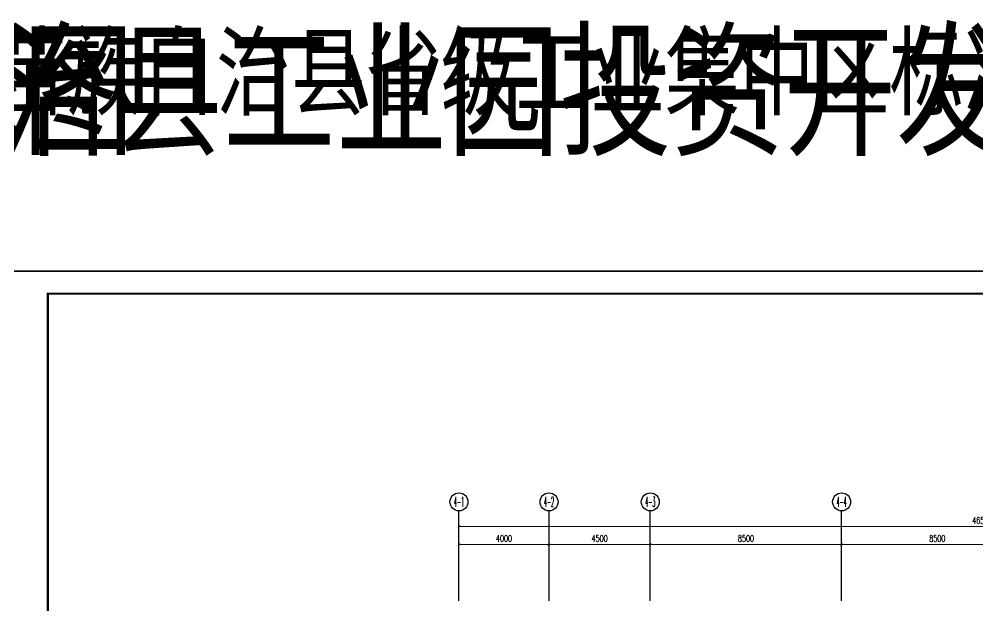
# Model space of a CAD drawing. Extents: x -124594 to 516503, y -3148 to 203159.
# Drawn here: x 82620 to 125208, y 120910 to 146974 of the extents above; entities that cross this region are included whole.
import ezdxf
from ezdxf.enums import TextEntityAlignment as Align

# ---------------------------------------------------------------- set-up
doc = ezdxf.new("R2018")
doc.units = 0
doc.header["$LTSCALE"] = 1000
doc.header["$MEASUREMENT"] = 0
for name, color, linetype in [('AXIS', 3, 'Continuous'), ('AXIS_TEXT', 7, 'Continuous'), ('PUB_TITLE', 4, 'Continuous'), ('图签目录', 255, 'Continuous'), ('打印框线', 7, 'Continuous'), ('标准打印框线2025-06-19-05-44', 7, 'Continuous')]:
    doc.layers.add(name, color=color, linetype=linetype)
doc.layers.add('建筑底图', color=8, linetype='Continuous', lineweight=5)
doc.styles.add('_TCH_AXIS', font='COMPLEX', dxfattribs={"bigfont": 'GBCBIG'})
doc.styles.add('_TCH_DIM_T3', font='SIMPLEX', dxfattribs={"width": 0.705882, "bigfont": 'GBCBIG'})
doc.styles.add('COMPLEX', font='COMPLEX')
doc.styles.get("Standard").update_dxf_attribs({"font": 'gbenor.shx', "bigfont": 'gbcbig.shx'})
doc.styles.add('宋体', font='宋体.ttf')
doc.dimstyles.new('_TCH_ARCH&&100', dxfattribs={"dimtxt": 297.5, "dimasz": 100, "dimexe": 250, "dimexo": 300, "dimgap": 126.25, "dimtad": 1, "dimdec": 0, "dimzin": 0, "dimdsep": 46, "dimtxsty": '_TCH_DIM_T3', "dimblk": 'ARCHTICK', "dimcen": 0.09, "dimclrt": 7, "dimazin": 2, "dimtfac": 1, "dimtdec": 0, "dimtix": 1, "dimtmove": 2, "dimatfit": 3, "dimfxl": 1, "dimtolj": 1, "dimtzin": 0, "dimarcsym": 0})

# ---------------------------------------------------------------- blocks, each defined once
blk = doc.blocks.new('_AXISO')
blk.add_circle((0, 0), 0.5)
at = {"layer": 'AXIS_TEXT', "style": 'COMPLEX', "width": 1.041667}
blk.add_attdef('A', text='', height=0.56, dxfattribs=at).set_placement((-0.25, -0.28), (0.25, -0.28), align=Align.FIT)
blk = doc.blocks.new('_ArchTick')
at = {"color": 0, "linetype": 'ByBlock', "const_width": 0.4}
blk.add_lwpolyline([(-0.5, -0.5), (0.5, 0.5)], dxfattribs=at)
blk = doc.blocks.new('*D160')
at = {"layer": 'AXIS', "color": 0, "lineweight": -2, "transparency": 16777216}
for p, q in [((102158, 121730), (102158, 124680)), ((102158, 124430), (148658, 124430)), ((148658, 121730), (148658, 124680))]:
    blk.add_line(p, q, dxfattribs=at)
at = {"layer": 'Defpoints', "color": 0, "transparency": 16777216}
for p in [(148658, 124430), (102158, 121430), (148658, 121430)]:
    blk.add_point(p, dxfattribs=at)
at = {"layer": 'AXIS', "color": 0, "lineweight": -2, "transparency": 16777216, "xscale": 100, "yscale": 100, "zscale": 100, "rotation": 180}
blk.add_blockref('_ArchTick', (102158, 124430), dxfattribs=at)
at = {"layer": 'AXIS', "color": 0, "lineweight": -2, "transparency": 16777216, "xscale": 100, "yscale": 100, "zscale": 100}
blk.add_blockref('_ArchTick', (148658, 124430), dxfattribs=at)
at = {"layer": 'AXIS', "color": 7, "transparency": 16777216, "insert": (125408, 124705), "char_height": 297.5, "attachment_point": 5, "style": '_TCH_DIM_T3'}
blk.add_mtext('\\A1;46500', dxfattribs=at)
blk = doc.blocks.new('*D164')
at = {"layer": 'AXIS', "color": 0, "lineweight": -2, "transparency": 16777216}
for p, q in [((119158, 121430), (119158, 123880)), ((119158, 123630), (127658, 123630)), ((127658, 121430), (127658, 123880))]:
    blk.add_line(p, q, dxfattribs=at)
at = {"layer": 'Defpoints', "color": 0, "transparency": 16777216}
for p in [(127658, 123630), (119158, 121130), (127658, 121130)]:
    blk.add_point(p, dxfattribs=at)
at = {"layer": 'AXIS', "color": 0, "lineweight": -2, "transparency": 16777216, "xscale": 100, "yscale": 100, "zscale": 100, "rotation": 180}
blk.add_blockref('_ArchTick', (119158, 123630), dxfattribs=at)
at = {"layer": 'AXIS', "color": 0, "lineweight": -2, "transparency": 16777216, "xscale": 100, "yscale": 100, "zscale": 100}
blk.add_blockref('_ArchTick', (127658, 123630), dxfattribs=at)
at = {"layer": 'AXIS', "color": 7, "transparency": 16777216, "insert": (123408, 123905), "char_height": 297.5, "attachment_point": 5, "style": '_TCH_DIM_T3'}
blk.add_mtext('\\A1;8500', dxfattribs=at)
blk = doc.blocks.new('*D165')
at = {"layer": 'AXIS', "color": 0, "lineweight": -2, "transparency": 16777216}
for p, q in [((110658, 121430), (110658, 123880)), ((110658, 123630), (119158, 123630)), ((119158, 121430), (119158, 123880))]:
    blk.add_line(p, q, dxfattribs=at)
at = {"layer": 'Defpoints', "color": 0, "transparency": 16777216}
for p in [(119158, 123630), (110658, 121130), (119158, 121130)]:
    blk.add_point(p, dxfattribs=at)
at = {"layer": 'AXIS', "color": 0, "lineweight": -2, "transparency": 16777216, "xscale": 100, "yscale": 100, "zscale": 100, "rotation": 180}
blk.add_blockref('_ArchTick', (110658, 123630), dxfattribs=at)
at = {"layer": 'AXIS', "color": 0, "lineweight": -2, "transparency": 16777216, "xscale": 100, "yscale": 100, "zscale": 100}
blk.add_blockref('_ArchTick', (119158, 123630), dxfattribs=at)
at = {"layer": 'AXIS', "color": 7, "transparency": 16777216, "insert": (114908, 123905), "char_height": 297.5, "attachment_point": 5, "style": '_TCH_DIM_T3'}
blk.add_mtext('\\A1;8500', dxfattribs=at)
blk = doc.blocks.new('*D166')
at = {"layer": 'AXIS', "color": 0, "lineweight": -2, "transparency": 16777216}
for p, q in [((106158, 121430), (106158, 123880)), ((106158, 123630), (110658, 123630)), ((110658, 121430), (110658, 123880))]:
    blk.add_line(p, q, dxfattribs=at)
at = {"layer": 'Defpoints', "color": 0, "transparency": 16777216}
for p in [(110658, 123630), (106158, 121130), (110658, 121130)]:
    blk.add_point(p, dxfattribs=at)
at = {"layer": 'AXIS', "color": 0, "lineweight": -2, "transparency": 16777216, "xscale": 100, "yscale": 100, "zscale": 100, "rotation": 180}
blk.add_blockref('_ArchTick', (106158, 123630), dxfattribs=at)
at = {"layer": 'AXIS', "color": 0, "lineweight": -2, "transparency": 16777216, "xscale": 100, "yscale": 100, "zscale": 100}
blk.add_blockref('_ArchTick', (110658, 123630), dxfattribs=at)
at = {"layer": 'AXIS', "color": 7, "transparency": 16777216, "insert": (108408, 123905), "char_height": 297.5, "attachment_point": 5, "style": '_TCH_DIM_T3'}
blk.add_mtext('\\A1;4500', dxfattribs=at)
blk = doc.blocks.new('*D167')
at = {"layer": 'AXIS', "color": 0, "lineweight": -2, "transparency": 16777216}
for p, q in [((102158, 121430), (102158, 123880)), ((102158, 123630), (106158, 123630)), ((106158, 121430), (106158, 123880))]:
    blk.add_line(p, q, dxfattribs=at)
at = {"layer": 'Defpoints', "color": 0, "transparency": 16777216}
for p in [(106158, 123630), (102158, 121130), (106158, 121130)]:
    blk.add_point(p, dxfattribs=at)
at = {"layer": 'AXIS', "color": 0, "lineweight": -2, "transparency": 16777216, "xscale": 100, "yscale": 100, "zscale": 100, "rotation": 180}
blk.add_blockref('_ArchTick', (102158, 123630), dxfattribs=at)
at = {"layer": 'AXIS', "color": 0, "lineweight": -2, "transparency": 16777216, "xscale": 100, "yscale": 100, "zscale": 100}
blk.add_blockref('_ArchTick', (106158, 123630), dxfattribs=at)
at = {"layer": 'AXIS', "color": 7, "transparency": 16777216, "insert": (104158, 123905), "char_height": 297.5, "attachment_point": 5, "style": '_TCH_DIM_T3'}
blk.add_mtext('\\A1;4000', dxfattribs=at)
blk = doc.blocks.new('ztwj08_202506190545')
at = {"layer": '图签目录', "lineweight": 30, "width": 0.8, "flags": 104}
for tag, p in [('建设单位', (101550, 2466)), ('工程名称', (109550, 2492)), ('图纸名称', (117550, 2500))]:
    blk.add_attdef(tag, text='', height=300, dxfattribs=at).set_placement(p, align=Align.MIDDLE_CENTER)
at = {"layer": '图签目录', "style": '宋体', "width": 0.8}
for tag, p in [('图纸编号', (123858, 2513)), ('图纸时间', (115675, 1528)), ('设计号', (119550, 1500))]:
    blk.add_attdef(tag, text='', height=300, dxfattribs=at).set_placement(p, align=Align.MIDDLE)
for tag, p in [('65', (121547, 1364)), ('3', (123847, 1347))]:
    blk.add_attdef(tag, text='', height=300, dxfattribs=at).set_placement(p, align=Align.CENTER)
blk = doc.blocks.new('HGSDEWS')
at = {"layer": 'AXIS', "color": 8}
for p, q in [((102158.3, 121129.9), (102158.3, 125129.9)), ((106158.3, 121129.9), (106158.3, 125129.9)), ((110658.3, 121129.9), (110658.3, 125129.9)), ((119158.3, 121129.9), (119158.3, 125129.9))]:
    blk.add_line(p, q, dxfattribs=at)
ref = blk.add_blockref('_AXISO', (102158.3, 125529.9), dxfattribs=dict(at, xscale=800, yscale=800, zscale=800))
ref.add_attrib('A', '4-1', dxfattribs={"layer": 'AXIS_TEXT', "color": 8, "height": 452.55, "style": '_TCH_AXIS', "width": 0.375}).set_placement((101932.1, 125303.6), (102384.6, 125303.6), align=Align.FIT)
ref = blk.add_blockref('_AXISO', (106158.3, 125529.9), dxfattribs=dict(at, xscale=800, yscale=800, zscale=800))
ref.add_attrib('A', '4-2', dxfattribs={"layer": 'AXIS_TEXT', "color": 8, "height": 452.55, "style": '_TCH_AXIS', "width": 0.344262}).set_placement((105932.1, 125303.6), (106384.6, 125303.6), align=Align.FIT)
ref = blk.add_blockref('_AXISO', (110658.3, 125529.9), dxfattribs=dict(at, xscale=800, yscale=800, zscale=800))
ref.add_attrib('A', '4-3', dxfattribs={"layer": 'AXIS_TEXT', "color": 8, "height": 452.55, "style": '_TCH_AXIS', "width": 0.344262}).set_placement((110432.1, 125303.6), (110884.6, 125303.6), align=Align.FIT)
ref = blk.add_blockref('_AXISO', (119158.3, 125529.9), dxfattribs=dict(at, xscale=800, yscale=800, zscale=800))
ref.add_attrib('A', '4-4', dxfattribs={"layer": 'AXIS_TEXT', "color": 8, "height": 452.55, "style": '_TCH_AXIS', "width": 0.333333}).set_placement((118932.1, 125303.6), (119384.6, 125303.6), align=Align.FIT)
for p1, p2, distance, picture, middle in [((102158.3, 121429.9), (148658.3, 121429.9), 3000, '*D160', (125408.3, 124704.9)), ((102158.3, 121129.9), (106158.3, 121129.9), 2500, '*D167', (104158.3, 123904.9)), ((106158.3, 121129.9), (110658.3, 121129.9), 2500, '*D166', (108408.3, 123904.9)), ((110658.3, 121129.9), (119158.3, 121129.9), 2500, '*D165', (114908.3, 123904.9)), ((119158.3, 121129.9), (127658.3, 121129.9), 2500, '*D164', (123408.3, 123904.9))]:
    dim = blk.add_aligned_dim(p1=p1, p2=p2, distance=distance, dimstyle='_TCH_ARCH&&100', dxfattribs=at)
    dim.commit()
    dim.dimension.update_dxf_attribs({"geometry": picture, "text_midpoint": middle})

msp = doc.modelspace()

# ---------------------------------------------------------------- linework, layer by layer
at = {"layer": 'PUB_TITLE'}
msp.add_lwpolyline([(81390, 76379), (165490, 76379), (165490, 135779), (81390, 135779)], close=True, dxfattribs=at)
at = {"layer": 'PUB_TITLE', "const_width": 100}
msp.add_lwpolyline([(83890, 77379), (164490, 77379), (164490, 134779), (83890, 134779)], close=True, dxfattribs=at)
at = {"layer": '打印框线'}
msp.add_lwpolyline([(81390, 76379), (81390, 135779), (165490, 135779), (165490, 76379)], close=True, dxfattribs=at)
at = {"layer": '标准打印框线2025-06-19-05-44', "const_width": 20}
msp.add_lwpolyline([(81390, 76379), (165490, 76379), (165490, 135779), (81390, 135779)], close=True, dxfattribs=at)

# ---------------------------------------------------------------- block references
at = {"layer": '建筑底图'}
msp.add_blockref('HGSDEWS', (0, 0), dxfattribs=at)
at = {"layer": '打印框线'}
ref = msp.add_blockref('ztwj08_202506190545', (-44760, 143749), dxfattribs=at)
lines = msp.add_mtext('\\W0.8000;麻阳苗族自治县工业园投资开发有限公司', dxfattribs={"layer": '图签目录', "insert": (56790, 146215), "char_height": 4792.03, "attachment_point": 1})
ref.add_attrib('建设单位', '', (56790, 146215), dxfattribs={"flags": 104}).embed_mtext(lines)
lines = msp.add_mtext('\\W0.8000;怀化市麻阳苗族自治县省级工业集中区标准化厂房及配套基础设施建设项目', dxfattribs={"layer": '图签目录', "insert": (64790, 146241), "char_height": 3194.69, "attachment_point": 1})
ref.add_attrib('工程名称', '', (64790, 146241), dxfattribs={"flags": 104}).embed_mtext(lines)
lines = msp.add_mtext('\\W0.8000;系统图', dxfattribs={"layer": '图签目录', "insert": (72790, 146249), "char_height": 4792.03, "attachment_point": 1})
ref.add_attrib('图纸名称', '', (72790, 146249), dxfattribs={"flags": 104}).embed_mtext(lines)

doc.saveas('drawing.dxf')
